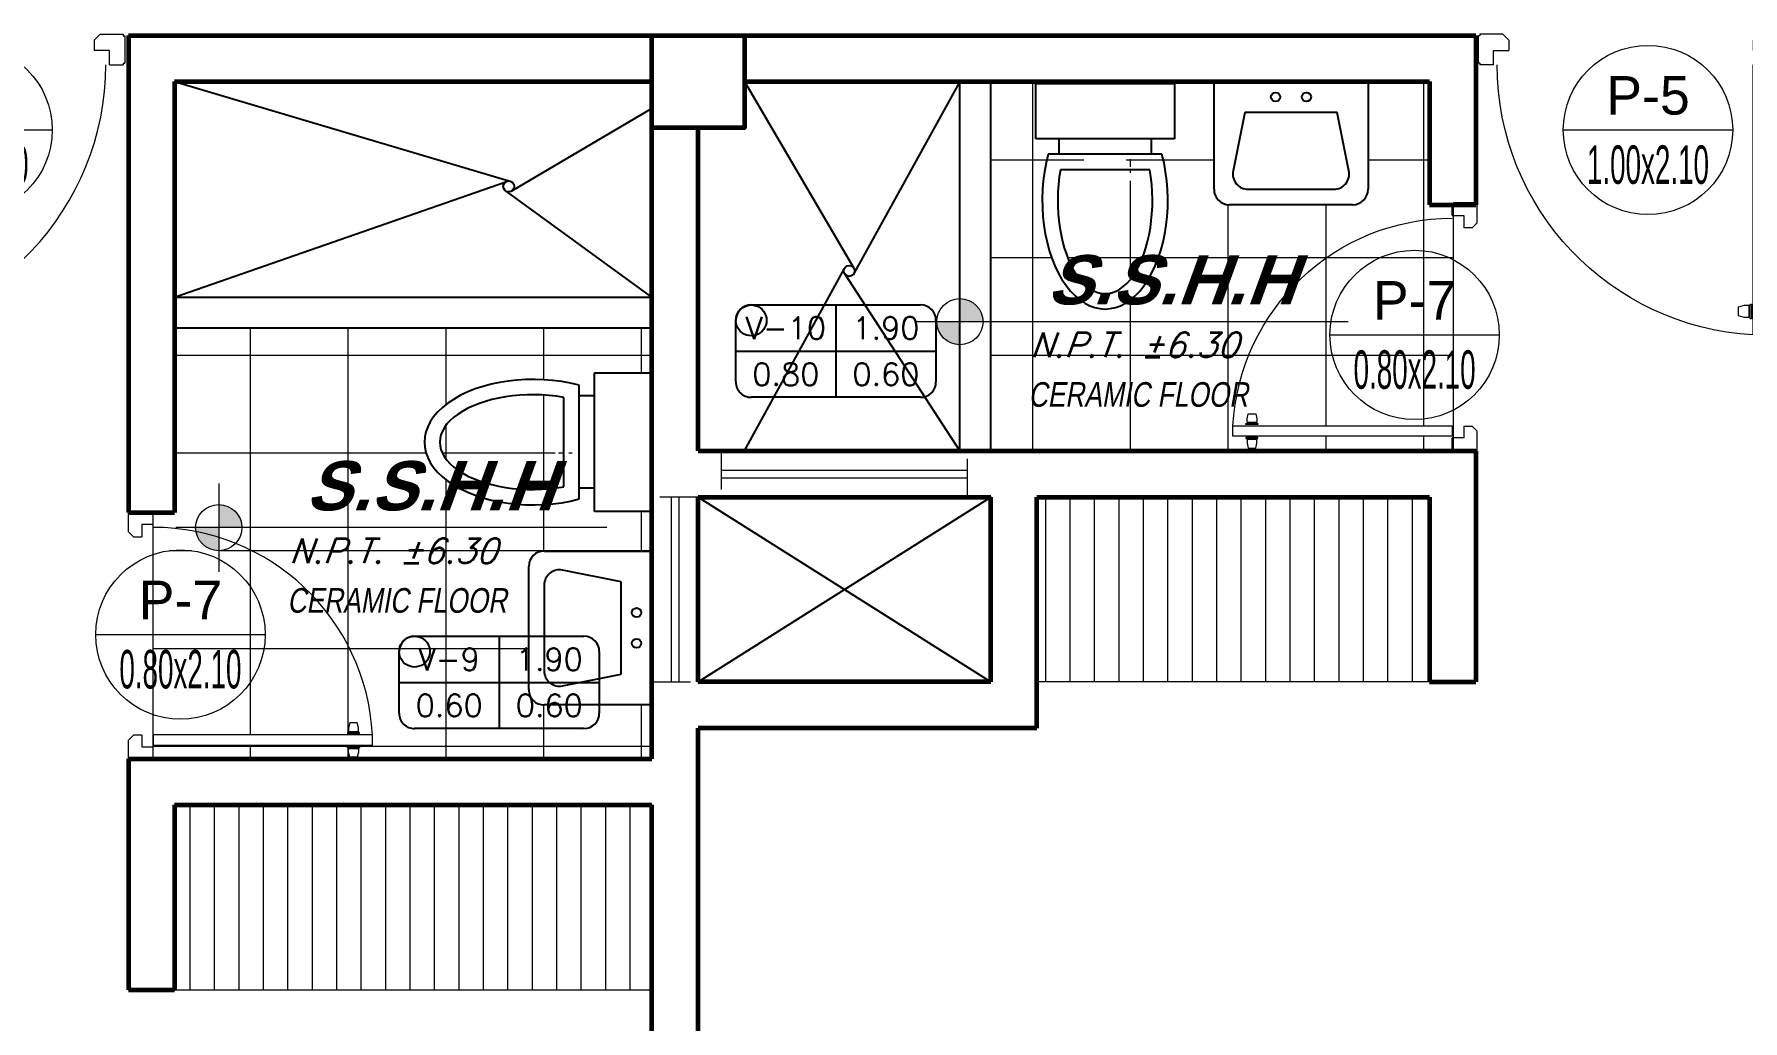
# Model space of a CAD drawing. Header units: millimetres. Extents: x 1313 to 1393.8, y 883.5 to 926.2.
# Drawn here: x 1362.05 to 1367.6, y 911.44 to 914.65 of the extents above; entities that cross this region are included whole.
import ezdxf
from ezdxf.enums import TextEntityAlignment as Align

# ---------------------------------------------------------------- set-up
doc = ezdxf.new("R2010")
doc.units = ezdxf.units.MM
doc.linetypes.add('HIDDEN2', pattern=[0.1875, 0.125, -0.0625])
for name, color, linetype, lineweight in [('ambientes', 254, 'Continuous', 25), ('columnas', 40, 'Continuous', 60), ('cotas', 87, 'Continuous', 15), ('COTNIV', 40, 'Continuous', 18), ('HATCH II', 64, 'Continuous', 5), ('Layer3', 31, 'Continuous', 5), ('lineas delgadas', 252, 'Continuous', 5), ('Muros confinados', 3, 'Continuous', 60), ('proy', 42, 'HIDDEN2', 5), ('Puertas', 35, 'Continuous', 13), ('Texto niveles', 4, 'Continuous', 18), ('VIGA', 5, 'Continuous', 25)]:
    doc.layers.add(name, color=color, linetype=linetype, lineweight=lineweight)
for name, color, linetype in [('CODIGOS', 31, 'Continuous'), ('Muebles', 2, 'Continuous'), ('Muro Bajo', 2, 'Continuous')]:
    doc.layers.add(name, color=color, linetype=linetype)
doc.styles.add('ACOT', font='simplex.shx', dxfattribs={"height": 0.08})
doc.styles.add('AMBIENTES', font='arialbd.ttf', dxfattribs={"height": 0.18})
doc.styles.add('ROMANS', font='romans')
doc.styles.add('STYLE1', font='arial.ttf')
pattern_1 = [(90, (4230.612647715648, -2685.573759226781), (-0.079375, 4.860316984116058e-18), [])]
pattern_2 = [(0, (4244.064231827154, -2685.573759226781), (0, 0.3175), []), (90, (4244.064231827154, -2685.573759226781), (-0.3175, 1.944126793646423e-17), [])]

# ---------------------------------------------------------------- blocks, each defined once
blk = doc.blocks.new('P90-1')
for p, q in [((-0.9990517566913795, 0.005935422918673439), (-0.9990517566913795, 0.0959354229186733)), ((-0.9940517566913787, 0.0959354229186733), (-0.9990517566913795, 0.0959354229186733)), ((-0.9488046350236647, 0.1009354229186741), (-0.9940517566913787, 0.1009354229186741)), ((-0.9940517566913787, 0.0959354229186733), (-0.9940517566913787, 0.1009354229186741)), ((-0.004051756691380248, 0.1009354229186741), (-0.05237351597615536, 0.1009354229186741)), ((-0.004051756691380248, 0.1009354229186741), (-0.004051756691380248, 0.0959354229186733)), ((0.0009482433086205333, 0.0959354229186733), (-0.004051756691380248, 0.0959354229186733)), ((0.0009482433086205333, 0.0959354229186733), (0.0009482433086205333, 0.005935422918673439)), ((-0.9940517566913787, 0.005935422918673439), (-0.9990517566913795, 0.005935422918673439)), ((-0.9940517566913787, 0.000935422918672657), (-0.9940517566913787, 0.005935422918673439)), ((-0.9190517566913794, 0.000935422918672657), (-0.9940517566913787, 0.000935422918672657)), ((-0.8990517566913798, 0.02093542291867401), (-0.9190517566913794, 0.000935422918672657)), ((-0.8990517566913798, 0.02093542291867401), (-0.8990517566913798, 0.05472381416213601)), ((-0.09905175669137911, 0.05472381416213601), (-0.09905175669137911, 0.02093542291867401)), ((-0.09905175669137911, 0.02093542291867401), (-0.07905175669137954, 0.000935422918672657)), ((-0.004051756691380248, 0.000935422918672657), (-0.07905175669137954, 0.000935422918672657)), ((-0.004051756691380248, 0.005935422918673439), (-0.004051756691380248, 0.000935422918672657)), ((0.0009482433086205333, 0.005935422918673439), (-0.004051756691380248, 0.005935422918673439))]:
    blk.add_line(p, q)
for points in [[(-0.05905045993646674, 0.9844227219258652), (-0.1001612735924624, 0.9844227219258634), (-0.1001612735924624, 0.1012135621264321), (-0.05905045993646496, 0.1012135621264321)], [(-0.1139915255970934, 0.9274939543605996), (-0.1284152196437027, 0.9274939543605996), (-0.1484152196437005, 0.9224939543605988), (-0.1484152196437023, 0.892684088653457), (-0.128415219643701, 0.8876840886534598), (-0.1139915255970951, 0.8876840886534563)], [(-0.1055768771159933, 0.932087397904283), (-0.1101666955382914, 0.9320873979042812), (-0.1101666955382896, 0.8838561757099654), (-0.1055768771159933, 0.8838561757099619)], [(-0.05355882323787142, 0.932087397904283), (-0.04896900481557687, 0.9320873979042812), (-0.04896900481557509, 0.8838561757099654), (-0.05355882323787142, 0.8838561757099654)], [(-0.04514417475677135, 0.9274939543605996), (-0.03072048071016198, 0.9274939543605996), (-0.01072048071016418, 0.9224939543605988), (-0.01072048071016241, 0.892684088653457), (-0.03072048071016376, 0.8876840886534563), (-0.04514417475676957, 0.8876840886534598)]]:
    blk.add_lwpolyline(points, close=True)
for points in [[(-0.9488046350236647, 0.1009354229186741), (-0.9488046350236647, 0.05472381416213601), (-0.8990517566913798, 0.05472381416213601)], [(-0.09905175669137911, 0.05472381416213601), (-0.05237351597615536, 0.05472381416213601), (-0.05237351597615536, 0.1009354229186741)]]:
    blk.add_lwpolyline(points)
blk.add_arc((-0.05237351597615536, 0.1009354229186741), 0.88477877307552, 93.09610705437265, 180)
blk = doc.blocks.new('LAV54-02')
for p, q in [((-0.25, -0.3500000000000014), (-0.25, 0)), ((-0.25, 0), (0.25, 0)), ((0.25, 0), (0.25, -0.3500000000000014)), ((-0.1500000000000004, -0.1000000000000014), (-0.1880388386486178, -0.2901941932430887)), ((0.1500000000000004, -0.1000000000000014), (-0.1500000000000004, -0.1000000000000014)), ((0.1880388386486178, -0.2901941932430887), (0.1500000000000004, -0.1000000000000014)), ((-0.139009804864072, -0.3500000000000014), (0.139009804864072, -0.3500000000000014)), ((0.1999999999999993, -0.3999999999999986), (-0.1999999999999993, -0.3999999999999986))]:
    blk.add_line(p, q)
for centre in [(-0.05000000000000071, -0.04999999999999716), (0.05000000000000071, -0.04999999999999716)]:
    blk.add_circle(centre, 0.015)
for centre, radius, start, end in [((-0.139009804864072, -0.2999999999999972), 0.05000000000000004, 168.6900675259798, 270), ((0.139009804864072, -0.2999999999999972), 0.05000000000000004, 270.0000000000001, 11.30993247402031), ((-0.1999999999999993, -0.3500000000000014), 0.05000000000000003, 180, 270), ((0.1999999999999993, -0.3500000000000014), 0.05000000000000003, 270, 0)]:
    blk.add_arc(centre, radius, start, end)
blk = doc.blocks.new('INO75-01')
for p, q in [((0, 0.2249999999999943), (0.1800000000000068, 0.2249999999999943)), ((0, -0.2249999999999943), (0, 0.2249999999999943)), ((0.1800000000000068, 0.2249999999999943), (0.1800000000000068, -0.2249999999999943)), ((0.1800000000000068, -0.2249999999999943), (0, -0.2249999999999943))]:
    blk.add_line(p, q)
at = {"linetype": 'HIDDEN2'}
for p, q in [((0.1800000000000068, 0.1499999999999986), (0.2300000000000182, 0.1499999999999986)), ((0.1800000000000068, -0.1500000000000057), (0.2300000000000182, -0.1500000000000057))]:
    blk.add_line(p, q, dxfattribs=at)
for points in [[(0.2300000000000182, 0.1845588526671662), (0.2300000000000182, -0.1845588526671662)], [(0.280000000000018, 0.1451869226585609), (0.280000000000018, -0.1451869226585609)]]:
    blk.add_lwpolyline(points)
for major_axis, ratio, start_param, end_param in [((0.3525707902876398, -7.828644183752505e-16), 0.5784260567748055, -2.010251506977173, 2.010251506977181), ((0.30257079028764, -7.622209603519594e-16), 0.5084145359543746, -1.907630861705541, 1.90763086170555)]:
    blk.add_ellipse((0.3799999999999955, 0), major_axis=major_axis, ratio=ratio, start_param=start_param, end_param=end_param)
blk = doc.blocks.new('vp')
at = {"color": 21}
blk.add_lwpolyline([(-0.2750000000000057, 0), (0.2749999999999915, 0)], dxfattribs=at)
at = {"color": 31}
blk.add_circle((0, 0), 0.2749999999999986, dxfattribs=at)
at = {"style": 'STYLE1'}
blk.add_attdef('TIPO', text='', height=0.125, dxfattribs=at).set_placement((0, 0.05), align=Align.CENTER)
at = {"style": 'STYLE1', "width": 0.5166091167736456}
blk.add_attdef('ANCHOXALTURA', text='', height=0.125, dxfattribs=at).set_placement((-0.1981998467250108, -0.175), (0.1980668325464521, -0.175), align=Align.FIT)
blk = doc.blocks.new('VANOS')
at = {"color": 2}
for p, q in [((-0.2749999999999915, 0.1499999999999968), (0.2750000000000057, 0.1500000000000004)), ((0, 0.1499999999999986), (0, -0.1500000000000021)), ((-0.3250000000000171, -0.100000000000005), (-0.3250000000000171, 0.09999999999999964)), ((0.3250000000000028, 0.09999999999999964), (0.3250000000000028, -0.09999999999999787)), ((-0.3250000000000028, 0), (0.3250000000000028, 0)), ((0.2749999999999915, -0.1500000000000039), (-0.2750000000000057, -0.1500000000000039))]:
    blk.add_line(p, q, dxfattribs=at)
for centre, radius, start, end in [((-0.2750000000000057, 0.1000000000000014), 0.04999999999999716, 180, 180.000000000001), ((-0.2749999999999915, 0.1000000000000014), 0.05, 90, 180), ((0.2750000000000057, 0.1000000000000014), 0.04999999999999805, 90, 90), ((0.2750000000000057, 0.09999999999999787), 0.05, 0, 89.99999999999984), ((-0.2750000000000057, -0.1000000000000014), 0.04999999999999893, 179.999999999998, 270), ((0.2749999999999915, -0.1000000000000014), 0.05000000000000071, 270.0000000000041, 4.071109992273244e-12)]:
    blk.add_arc(centre, radius, start, end, dxfattribs=at)
at = {"color": 3, "style": 'ROMANS'}
for tag, p in [('VANO', (-0.1625000000000085, 0.07499999999999751)), ('ALFEIZAR', (0.1625000000000085, 0.07500000000000107)), ('ANCHO', (-0.1624999999999943, -0.07500000000000107)), ('ALTURA', (0.1625000000000085, -0.07499999999999929))]:
    blk.add_attdef(tag, text='', height=0.0725, dxfattribs=at).set_placement(p, align=Align.MIDDLE)

msp = doc.modelspace()

# ---------------------------------------------------------------- hatches: boundary and pattern name
at = {"layer": 'cotas'}
h = msp.add_hatch(dxfattribs=at)
h.set_pattern_fill('NET', color=256, scale=0.1, style=0)
h.set_pattern_definition(pattern_2)
h.paths.add_polyline_path([(1366.260196811849, 913.7152478135015, -0.5111792729365948), (1366.657941706905, 913.9165985725651), (1366.657941706905, 914.0605848701296), (1366.653912413265, 914.0605848701287), (1366.653912413265, 914.0952182237895), (1366.580468992413, 914.0952182237886), (1366.580468992414, 914.4952182237896), (1366.380468992414, 914.4952182237901), (1366.380468992414, 914.1452182237911, -0.4142135623730951), (1366.330468992414, 914.0952182237909), (1365.930468992414, 914.0952182237909, -0.4142135623730951), (1365.880468992414, 914.1452182237911), (1365.880468992414, 914.4952182237896), (1365.155468992413, 914.4952182237896), (1365.155468992413, 913.7152478135015)])
edge = h.paths.add_edge_path(flags=16)
edge.add_ellipse((1365.52677311321, 914.1088943352418), major_axis=(-2.074889638449781e-17, 0.3525707902877002), ratio=0.5784260567746484, start_angle=64.82107289037822, end_angle=295.1789271096217, ccw=False)
edge.add_line((1365.342214260543, 914.2588943352414), (1365.37677311321, 914.2588943352409))
edge.add_line((1365.37677311321, 914.2588943352409), (1365.37677311321, 914.308894335242))
edge.add_line((1365.37677311321, 914.308894335242), (1365.30177311321, 914.3088943352411))
edge.add_line((1365.30177311321, 914.3088943352411), (1365.30177311321, 914.4888943352423))
edge.add_line((1365.30177311321, 914.4888943352423), (1365.75177311321, 914.4888943352419))
edge.add_line((1365.75177311321, 914.4888943352419), (1365.75177311321, 914.308894335242))
edge.add_line((1365.75177311321, 914.308894335242), (1365.67677311321, 914.3088943352425))
edge.add_line((1365.67677311321, 914.3088943352425), (1365.67677311321, 914.2588943352418))
edge.add_line((1365.67677311321, 914.2588943352418), (1365.711331965877, 914.2588943352423))
edge = h.paths.add_edge_path(flags=0)
edge.add_ellipse((1365.52677311321, 914.1088943352418), major_axis=(1.092964993451449e-12, 0.3025707902875183), ratio=0.5084145359551727, start_angle=70.70080275547872, end_angle=289.299197244823, ccw=False)
edge.add_line((1365.381586190552, 914.2088943352412), (1365.671960035869, 914.2088943352417))
edge = h.paths.add_edge_path()
edge.add_arc((1366.531811327591, 913.6722297377794), 0.2749999999999986, 171.0002957798879, 179.9999999998105, ccw=False)
edge.add_line((1366.260196811849, 913.7152478135015), (1366.048764110669, 913.715247813502))
edge.add_ellipse((1366.653912413265, 913.338188028895), major_axis=(-0.504171870149617, 0.504171870149617), ratio=0.9999999999993726, start_angle=13.07352040528346, end_angle=41.90389294563647)
edge.add_line((1365.941946462382, 913.3766982104569), (1366.653688272356, 913.376698210456))
edge.add_line((1366.653688272356, 913.376698210456), (1366.653688272356, 913.3435687024605))
edge.add_line((1366.653688272356, 913.3435687024605), (1365.941946462382, 913.3435687024614))
edge.add_line((1365.941946462382, 913.3435687024614), (1365.941946462382, 913.3766982104705))
edge.add_ellipse((1366.653912413265, 913.338188028895), major_axis=(-0.504171870149617, 0.504171870149617), ratio=0.9999999999993726, start_angle=13.073520405283489, end_angle=41.90389294563653, ccw=False)
edge.add_line((1366.048764110669, 913.715247813501), (1365.155468992413, 913.715247813501))
edge.add_line((1365.155468992413, 913.715247813501), (1365.155468992413, 913.2952182237893))
edge.add_line((1365.155468992413, 913.2952182237893), (1366.657941706904, 913.2952182237893))
edge.add_line((1366.657941706904, 913.2952182237893), (1366.657941706904, 913.2992475174285))
edge.add_line((1366.657941706904, 913.2992475174285), (1366.653912413265, 913.299247517429))
edge.add_line((1366.653912413265, 913.299247517429), (1366.653912413265, 913.3381880288946))
edge.add_line((1366.653912413265, 913.3381880288946), (1366.657941706904, 913.338188028895))
edge.add_line((1366.657941706904, 913.338188028895), (1366.657941706904, 913.4278609029955))
edge.add_arc((1366.53181132759, 913.6722297377803), 0.2749999999999986, 180, 297.3004107411042, ccw=False)
h.paths.add_polyline_path([(1366.015874840689, 913.4155840740361), (1366.019904134329, 913.3994668994799), (1366.019904134329, 913.3878434397432), (1365.987823006593, 913.3878434397432), (1365.987823006592, 913.3994668994821), (1365.991852300232, 913.4155840740366)], flags=16)
h.paths.add_polyline_path([(1366.022988891384, 913.3847611670574), (1366.022988891384, 913.381062421822), (1365.984121340022, 913.3810624218215), (1365.984121340022, 913.3847611670569)], flags=16)
h.paths.add_polyline_path([(1366.022988891383, 913.3391432190977), (1366.022988891383, 913.3354444738618), (1365.984121340022, 913.3354444738623), (1365.984121340022, 913.3391432190967)], flags=16)
h.paths.add_polyline_path([(1366.019904134328, 913.3323622011778), (1366.019904134328, 913.3207387414438), (1366.015874840689, 913.304621566883), (1365.991852300232, 913.304621566883), (1365.987823006592, 913.3207387414407), (1365.987823006592, 913.3323622011765)], flags=16)
h.paths.add_polyline_path([(1366.657941706904, 913.9165985725651, 0.5617500665048781), (1366.25681132759, 913.6722297377803), (1366.657941706904, 913.6722297377803)])
h.paths.add_polyline_path([(1366.657941706904, 913.6722297377803), (1366.25681132759, 913.6722297377803, 0.5617500665039854), (1366.657941706904, 913.4278609029955)], flags=17)
h.paths.add_polyline_path([(1365.293805825175, 913.7270621741161), (1366.244162479514, 913.7270621741161), (1366.244162479514, 913.9754114237746), (1365.293805825175, 913.9754114237746)], flags=24)
h.paths.add_polyline_path([(1365.25596155693, 913.5868938447122), (1366.057866318834, 913.5723350353421), (1366.101542746946, 913.692335035342), (1365.299637985041, 913.7068938447121)], flags=25)
h.paths.add_polyline_path([(1365.227196476314, 913.4223291083997), (1366.035196476314, 913.4152760291715), (1366.056355713999, 913.5352760291714), (1365.248355713999, 913.5423291083996)], flags=25)
h.paths.add_polyline_path([(1366.364689908764, 913.6909797377805), (1366.698932746417, 913.6909797377805), (1366.698932746417, 913.8784797377805), (1366.364689908764, 913.8784797377805)], flags=9)
h.paths.add_polyline_path([(1366.301700669132, 913.4631872752982), (1366.761788971869, 913.4631872752982), (1366.761788971869, 913.6546521456933), (1366.301700669132, 913.6546521456933)], flags=9)
h = msp.add_hatch(dxfattribs=at)
h.set_pattern_fill('NET', color=256, scale=0.1, style=0)
h.set_pattern_definition(pattern_2)
edge = h.paths.add_edge_path()
edge.add_arc((1363.705468992413, 912.920218223788), 0.05000000000018189, 90, 180, ccw=False)
edge.add_line((1363.705468992413, 912.9702182237882), (1364.055468992414, 912.9702182237877))
edge.add_line((1364.055468992414, 912.9702182237877), (1364.055468992413, 913.695218223789))
edge.add_line((1364.055468992413, 913.695218223789), (1362.505468992412, 913.6952182237885))
edge.add_line((1362.505468992412, 913.6952182237885), (1362.505468992411, 913.0952182237877))
edge.add_line((1362.505468992411, 913.0952182237877), (1362.436054865201, 913.0952182237882))
edge.add_line((1362.436054865201, 913.0952182237882), (1362.436054865201, 913.0471654317873))
edge.add_ellipse((1362.436054865201, 912.3341587352554), major_axis=(0.504171870149617, 0.504171870149617), ratio=0.9999999999993726, start_angle=393.7780341481316, end_angle=405.00000000001796, ccw=False)
edge.add_arc((1362.648731459613, 913.046226508721), 0.075, 180, 189.7438863089889, ccw=False)
edge.add_arc((1362.648731459613, 913.046226508721), 0.07500000000004547, 0, 180, ccw=False)
edge.add_arc((1362.648731459614, 913.046226508721), 0.075, -43.002990300490126, 0, ccw=False)
edge.add_ellipse((1362.436054865201, 912.3341587352554), major_axis=(0.504171870149617, 0.504171870149617), ratio=0.9999999999993726, start_angle=318.09610705436353, end_angle=382.96286182707934, ccw=False)
edge.add_line((1363.148020816084, 912.3726689168186), (1363.148020816084, 912.3395394088218))
edge.add_line((1363.148020816084, 912.3395394088218), (1362.4360548652, 912.3395394088218))
edge.add_line((1362.4360548652, 912.3395394088218), (1362.436054865201, 912.2952182237893))
edge.add_line((1362.436054865201, 912.2952182237893), (1364.055468992414, 912.2952182237889))
edge.add_line((1364.055468992414, 912.2952182237889), (1364.055468992414, 912.4702182237877))
edge.add_line((1364.055468992414, 912.4702182237877), (1363.705468992413, 912.4702182237882))
edge.add_arc((1363.705468992413, 912.5202182237883), 0.05000000000018189, 180, 270, ccw=False)
edge.add_line((1363.655468992413, 912.5202182237883), (1363.655468992413, 912.920218223788))
h.paths.add_polyline_path([(1363.105845938445, 912.3351139254589), (1363.105845938445, 912.3314151802217), (1363.066978387083, 912.3314151802217), (1363.066978387083, 912.335113925458)], flags=16)
h.paths.add_polyline_path([(1363.102144271874, 912.3283329075364), (1363.102144271874, 912.3167094478019), (1363.098114978234, 912.3005922732434), (1363.074092437777, 912.3005922732434), (1363.070063144138, 912.3167094478019), (1363.070063144138, 912.3283329075368)], flags=16)
edge = h.paths.add_edge_path(flags=16)
edge.add_ellipse((1363.669145103863, 913.3239141029919), major_axis=(0.3525707902877002, 9.98751763274727e-17), ratio=0.5784260567746484, start_angle=64.82107289037822, end_angle=295.1789271096217, ccw=False)
edge.add_line((1363.819145103864, 913.5084729556586), (1363.819145103863, 913.4739141029916))
edge.add_line((1363.819145103863, 913.4739141029916), (1363.869145103864, 913.4739141029916))
edge.add_line((1363.869145103864, 913.4739141029916), (1363.869145103863, 913.5489141029914))
edge.add_line((1363.869145103863, 913.5489141029914), (1364.049145103864, 913.5489141029918))
edge.add_line((1364.049145103864, 913.5489141029918), (1364.049145103863, 913.098914102992))
edge.add_line((1364.049145103863, 913.098914102992), (1363.869145103864, 913.098914102992))
edge.add_line((1363.869145103864, 913.098914102992), (1363.869145103864, 913.1739141029918))
edge.add_line((1363.869145103864, 913.1739141029918), (1363.819145103864, 913.1739141029918))
edge.add_line((1363.819145103864, 913.1739141029918), (1363.819145103864, 913.1393552503248))
edge = h.paths.add_edge_path(flags=0)
edge.add_ellipse((1363.669145103863, 913.3239141029919), major_axis=(-0.3025707902875183, 1.09297128128389e-12), ratio=0.5084145359551727, start_angle=250.70080275547872, end_angle=469.299197244823, ccw=False)
edge.add_line((1363.769145103863, 913.4691010256504), (1363.769145103864, 913.178727180333))
edge = h.paths.add_edge_path(flags=17)
edge.add_ellipse((1362.436054865201, 912.3341587352554), major_axis=(0.504171870149617, 0.504171870149617), ratio=0.9999999999993726, start_angle=318.0961070543635, end_angle=382.9628618270793)
edge.add_arc((1362.648731459613, 913.046226508721), 0.075, 270, 316.9970096997468, ccw=False)
edge.add_line((1362.648731459613, 912.9712265087212), (1362.648731459613, 912.9441066900338))
edge.add_arc((1362.524391369353, 912.6988220758524), 0.2749999999999986, 0, 63.11856128910489, ccw=False)
edge.add_arc((1362.524391369353, 912.6988220758524), 0.2749999999999985, -108.73694228469589, 0, ccw=False)
edge.add_line((1362.436054865201, 912.438396151578), (1362.436054865201, 912.3726689168168))
edge.add_line((1362.436054865201, 912.3726689168168), (1363.148020816084, 912.3726689168168))
h.paths.add_polyline_path([(1363.074092437779, 912.4115547803965), (1363.098114978234, 912.411554780397), (1363.102144271874, 912.3954376058398), (1363.102144271874, 912.3838141461035), (1363.070063144138, 912.383814146104), (1363.070063144138, 912.3954376058407)], flags=16)
h.paths.add_polyline_path([(1363.066978387081, 912.3807318734182), (1363.105845938445, 912.3807318734173), (1363.105845938445, 912.3770331281837), (1363.066978387083, 912.3770331281823)], flags=16)
h.paths.add_polyline_path([(1362.436054865201, 912.9592480001272), (1362.436054865201, 912.6988220758519), (1362.799391369353, 912.6988220758524, 0.5135824280312004)], flags=16)
h.paths.add_polyline_path([(1362.799391369353, 912.6988220758524), (1362.436054865201, 912.6988220758524), (1362.436054865201, 912.438396151578, 0.5135824280321357)], flags=16)
h.paths.add_polyline_path([(1362.84922402413, 912.9178725399317), (1363.651128786034, 912.9033137305616), (1363.694805214146, 913.0233137305615), (1362.892900452241, 913.0378725399316)], flags=24)
h.paths.add_polyline_path([(1362.887068292375, 913.0580408693356), (1363.837424946714, 913.0580408693356), (1363.837424946714, 913.3063901189942), (1362.887068292375, 913.3063901189942)], flags=24)
h.paths.add_polyline_path([(1362.820458943514, 912.7533078036192), (1363.628458943514, 912.7462547243911), (1363.649618181199, 912.866254724391), (1362.841618181199, 912.8733078036191)], flags=25)
h.paths.add_polyline_path([(1362.357269950526, 912.7175720758526), (1362.69151278818, 912.7175720758526), (1362.69151278818, 912.9050720758526), (1362.357269950526, 912.9050720758526)], flags=9)
h.paths.add_polyline_path([(1362.294280710895, 912.4897796133703), (1362.754369013632, 912.4897796133703), (1362.754369013632, 912.6812444837653), (1362.294280710895, 912.6812444837653)], flags=9)
at = {"layer": 'HATCH II'}
h = msp.add_hatch(dxfattribs=at)
h.set_pattern_fill('LINE', color=256, scale=0.025, angle=90, style=0)
h.set_pattern_definition(pattern_1)
h.paths.add_polyline_path([(1366.580468992413, 913.1452182237892), (1365.305468992414, 913.1452182237879), (1365.305468992414, 912.5452182237884), (1366.580468992413, 912.545218223788)])
h = msp.add_hatch(dxfattribs=at)
h.set_pattern_fill('LINE', color=256, scale=0.025, angle=90, style=0)
h.set_pattern_definition(pattern_1)
h.paths.add_polyline_path([(1364.055468992413, 912.1452182237888), (1362.505468992412, 912.1452182237879), (1362.505468992412, 911.5452182237875), (1364.055468992413, 911.545218223783)])
at = {"layer": 'lineas delgadas'}
h = msp.add_hatch(color=256, dxfattribs=at)
h.paths.add_polyline_path([(1365.055468992413, 913.6402478135017), (1365.055468992413, 913.7152478135015), (1364.980468992413, 913.7152478135015, 0.414213562373145)])
h.paths.add_polyline_path([(1365.055468992413, 913.7152478135015), (1365.130468992413, 913.7152478135015, 0.4142135623730618), (1365.055468992413, 913.7902478135013)])
h = msp.add_hatch(color=256, dxfattribs=at)
h.paths.add_polyline_path([(1362.648731459613, 912.9712265087212), (1362.648731459613, 913.046226508721), (1362.573731459613, 913.046226508721, 0.414213562373145)])
h.paths.add_polyline_path([(1362.648731459613, 913.046226508721), (1362.723731459613, 913.046226508721, 0.4142135623730618), (1362.648731459613, 913.1212265087208)])

# ---------------------------------------------------------------- linework, layer by layer
at = {"layer": 'columnas'}
msp.add_lwpolyline([(1364.055468992412, 914.6452182237892), (1364.355468992412, 914.6452182237892), (1364.355468992412, 914.3452182237886), (1364.055468992412, 914.3452182237886)], close=True, dxfattribs=at)
at = {"layer": 'cotas'}
for p, q in [((1366.657941706904, 913.2952182237889), (1366.657941706905, 914.1010769516763)), ((1362.436054865201, 912.2952182237889), (1362.436054865201, 913.1010769516763))]:
    msp.add_line(p, q, dxfattribs=at)
at = {"layer": 'HATCH II'}
for p, q in [((1366.580468992413, 912.5452182237884), (1365.305468992414, 912.5452182237884)), ((1362.505468992412, 911.545218223788), (1364.055468992412, 911.5452182237834))]:
    msp.add_line(p, q, dxfattribs=at)
at = {"layer": 'lineas delgadas'}
for p, q in [((1365.055468992413, 913.8585219377894), (1365.055468992413, 913.5719736892136)), ((1366.315651214802, 913.7152478135015), (1364.915810680608, 913.7152478135015)), ((1362.648731459613, 913.189500633009), (1362.648731459613, 912.9029523844331)), ((1363.908913682002, 913.046226508721), (1362.509073147808, 913.046226508721))]:
    msp.add_line(p, q, dxfattribs=at)
for centre in [(1365.055468992413, 913.7152478135015), (1362.648731459613, 913.046226508721)]:
    msp.add_circle(centre, 0.075, dxfattribs=at)
at = {"layer": 'Muebles'}
for p, q in [((1364.205468992415, 912.5452182237884), (1365.155468992414, 913.1452182237879)), ((1364.205468992413, 913.1452182237883), (1365.155468992413, 912.5452182237884))]:
    msp.add_line(p, q, dxfattribs=at)
at = {"layer": 'Muro Bajo'}
for p, q in [((1362.505468992412, 914.4952182237892), (1363.598773964463, 914.1701695411882)), ((1364.355468992413, 914.4952182237896), (1364.71113197714, 913.8889725998822)), ((1365.055468992413, 914.4952182237901), (1364.711361442318, 913.8715650014935)), ((1365.055468992413, 913.2952182237889), (1365.055468992413, 914.4952182237896)), ((1365.155468992413, 913.2952182237889), (1365.155468992413, 914.4952182237896)), ((1364.055468992412, 914.4072184995773), (1363.599223368506, 914.1395552390625)), ((1362.505468992412, 913.7952182237889), (1363.58072022261, 914.1694866977193)), ((1364.055468992413, 913.7952182237889), (1363.581815770117, 914.1393257738839)), ((1364.355468992413, 913.2952182237889), (1364.680517675014, 913.8885231958395)), ((1365.055468992413, 913.2952182237889), (1364.681200518483, 913.8704694539863)), ((1362.505468992411, 913.7952182237889), (1364.055468992413, 913.7952182237889)), ((1362.505468992411, 913.695218223789), (1364.055468992413, 913.695218223789))]:
    msp.add_line(p, q, dxfattribs=at)
for centre in [(1363.590317959375, 914.1547349612899), (1364.695952254912, 913.8800671907513)]:
    msp.add_circle(centre, 0.01759915562433889, dxfattribs=at)
at = {"layer": 'Muros confinados'}
for p, q in [((1362.355468992412, 914.6452182237892), (1366.730468992414, 914.6452182237902)), ((1362.355468992411, 914.6452182237892), (1362.355468992411, 913.0952182237886)), ((1366.730468992414, 914.6452182237888), (1366.730468992413, 914.0952182237891)), ((1362.505468992412, 914.4952182237892), (1364.055468992412, 914.4952182237892)), ((1362.505468992412, 914.4952182237892), (1362.505468992411, 913.0952182237877)), ((1364.355468992413, 914.4952182237892), (1366.580468992413, 914.4952182237896)), ((1366.580468992413, 914.4952182237896), (1366.580468992413, 914.0952182237891)), ((1364.055468992413, 912.2952182237889), (1364.055468992413, 914.3452182237886)), ((1364.205468992413, 913.2952182237893), (1364.205468992413, 914.3452182237886)), ((1366.580468992413, 914.0952182237895), (1366.730468992414, 914.0952182237891)), ((1364.205468992412, 913.2952182237889), (1366.730468992414, 913.2952182237889)), ((1366.730468992413, 913.2952182237893), (1366.730468992413, 912.5452182237889)), ((1364.205468992412, 913.1452182237879), (1365.155468992414, 913.1452182237879)), ((1364.205468992412, 912.5452182237884), (1364.205468992413, 913.1452182237883)), ((1365.155468992413, 912.5452182237884), (1365.155468992414, 913.1452182237888)), ((1365.305468992414, 913.1452182237879), (1366.580468992413, 913.1452182237883)), ((1365.305468992414, 912.3952182237874), (1365.305468992414, 913.1452182237888)), ((1366.580468992413, 913.1452182237883), (1366.580468992413, 912.5452182237889)), ((1362.355468992413, 913.0952182237891), (1362.505468992411, 913.0952182237882)), ((1362.355468992412, 913.0952182237886), (1362.505468992411, 913.0952182237882)), ((1365.155468992414, 912.5452182237884), (1364.205468992412, 912.5452182237884)), ((1366.580468992413, 912.5452182237884), (1366.730468992413, 912.5452182237889)), ((1364.205468992412, 908.7952182237893), (1364.205468992413, 912.3952182237874)), ((1364.205468992412, 912.2952182237893), (1364.205468992413, 912.3952182237883)), ((1365.305468992414, 912.3952182237883), (1364.205468992413, 912.3952182237883)), ((1362.355468992413, 912.2952182237889), (1364.055468992413, 912.2952182237889)), ((1362.355468992412, 912.2952182237889), (1362.355468992412, 911.5452182237884)), ((1362.505468992412, 912.2952182237893), (1364.055468992412, 912.2952182237893)), ((1362.505468992412, 912.1452182237879), (1364.055468992413, 912.1452182237888)), ((1362.505468992412, 912.1452182237879), (1362.505468992412, 911.5452182237884)), ((1364.055468992412, 908.7952182237902), (1364.055468992413, 912.1452182237892)), ((1362.355468992413, 911.5452182237884), (1362.505468992412, 911.545218223788))]:
    msp.add_line(p, q, dxfattribs=at)
at = {"layer": 'proy', "ltscale": 40}
for p, q in [((1364.280468992412, 913.232718223788), (1365.080468992412, 913.232718223788)), ((1364.280468992412, 913.232718223788), (1365.080468992412, 913.232718223788)), ((1364.280468992412, 913.2077182237883), (1365.080468992412, 913.2077182237883)), ((1364.117968992411, 913.1452182237888), (1364.117968992411, 912.5452182237884)), ((1364.14296899241, 913.1452182237888), (1364.14296899241, 912.5452182237884)), ((1364.14296899241, 913.1452182237888), (1364.14296899241, 912.5452182237884))]:
    msp.add_line(p, q, dxfattribs=at)
at = {"layer": 'proy'}
for points in [[(1364.280468992413, 913.295218223788), (1364.280468992412, 913.1452182237879), (1365.080468992412, 913.1452182237879), (1365.080468992412, 913.295218223788), (1364.280468992413, 913.2952182237902)], [(1364.205468992411, 913.1452182237879), (1364.055468992411, 913.1452182237883), (1364.055468992411, 912.545218223788), (1364.205468992411, 912.545218223788), (1364.205468992413, 913.1452182237879)]]:
    msp.add_lwpolyline(points, dxfattribs=at)
at = {"layer": 'VIGA'}
msp.add_lwpolyline([(1365.155468992414, 912.5452182237884), (1364.205468992414, 912.5452182237884), (1364.205468992414, 913.1452182237874), (1365.155468992414, 913.1452182237874)], close=True, dxfattribs=at)

# ---------------------------------------------------------------- block references
at = {"layer": 'CODIGOS'}
for p, values in [((1364.652699299362, 913.619492157072), {'ANCHO': '0.80', 'VANO': 'V-10', 'ALTURA': '0.60', 'ALFEIZAR': '1.90'}), ((1363.559550886852, 912.5434467581842), {'ANCHO': '0.60', 'VANO': 'V-9', 'ALTURA': '0.60', 'ALFEIZAR': '1.90'})]:
    msp.add_blockref('VANOS', p, dxfattribs=at).add_auto_attribs(values)
at = {"layer": 'Layer3'}
for p, values in [((1361.833139531246, 914.337939060357), {'TIPO': 'P-5', 'ANCHOXALTURA': '1.00x2.10'}), ((1367.289624291977, 914.337939060357), {'TIPO': 'P-5', 'ANCHOXALTURA': '1.00x2.10'}), ((1366.531811327591, 913.6722297377803), {'TIPO': 'P-7', 'ANCHOXALTURA': '0.80x2.10'}), ((1362.524391369353, 912.6988220758524), {'TIPO': 'P-7', 'ANCHOXALTURA': '0.80x2.10'})]:
    msp.add_blockref('vp', p, dxfattribs=at).add_auto_attribs(values)
at = {"layer": 'Muro Bajo'}
msp.add_blockref('LAV54-02', (1366.130468992414, 914.495218223791), dxfattribs=at)
for name, p, rotation in [('INO75-01', (1365.52677311321, 914.4888943352419), 270.000000000026), ('INO75-01', (1364.049145103864, 913.3239141029919), 180.000000000026), ('LAV54-02', (1364.055468992413, 912.7202182237882), 270)]:
    msp.add_blockref(name, p, dxfattribs=dict(at, rotation=rotation))
at = {"layer": 'Puertas'}
for p, xscale, yscale, zscale, rotation in [((1361.351445901723, 914.6501763222716), 0.9929250435470749, 0.9929250435470749, 1.241156304435043, 179.9999999996851), ((1367.730462789456, 914.6501763222725), -0.9929250435475296, 0.9929250435470749, 1.241156304435043, 180), ((1366.735252104777, 913.2959823739354), -0.8058587278874256, 0.8058587278874256, 1.007323409859767, 90), ((1362.35471517369, 912.2919530802958), 0.8058587278874256, 0.8058587278874256, 1.007323409859767, 270)]:
    msp.add_blockref('P90-1', p, dxfattribs=dict(at, xscale=xscale, yscale=yscale, zscale=zscale, rotation=rotation))

# ---------------------------------------------------------------- texts
at = {"layer": 'ambientes', "style": 'AMBIENTES', "oblique": 20}
for p in [(1365.739886395554, 913.8512913692045), (1363.333148862754, 913.1822700644241)]:
    msp.add_text('S.S.H.H', height=0.16, dxfattribs=at).set_placement(p, align=Align.MIDDLE_CENTER)
at = {"layer": 'COTNIV', "color": 2, "linetype": 'Continuous', "style": 'ACOT', "oblique": 20}
for p in [(1365.283240961615, 913.5996144400272), (1362.876503428815, 912.9305931352467)]:
    msp.add_text('N.P.T. %%P6.30', height=0.08, dxfattribs=at).set_placement(p)
at = {"layer": 'Texto niveles', "color": 4, "oblique": 10, "width": 0.8}
for p in [(1365.634723015928, 913.4788025687856), (1363.227985483128, 912.8097812640051)]:
    msp.add_text('CERAMIC FLOOR', height=0.08, dxfattribs=at).set_placement(p, align=Align.MIDDLE_CENTER)

doc.saveas('drawing.dxf')
